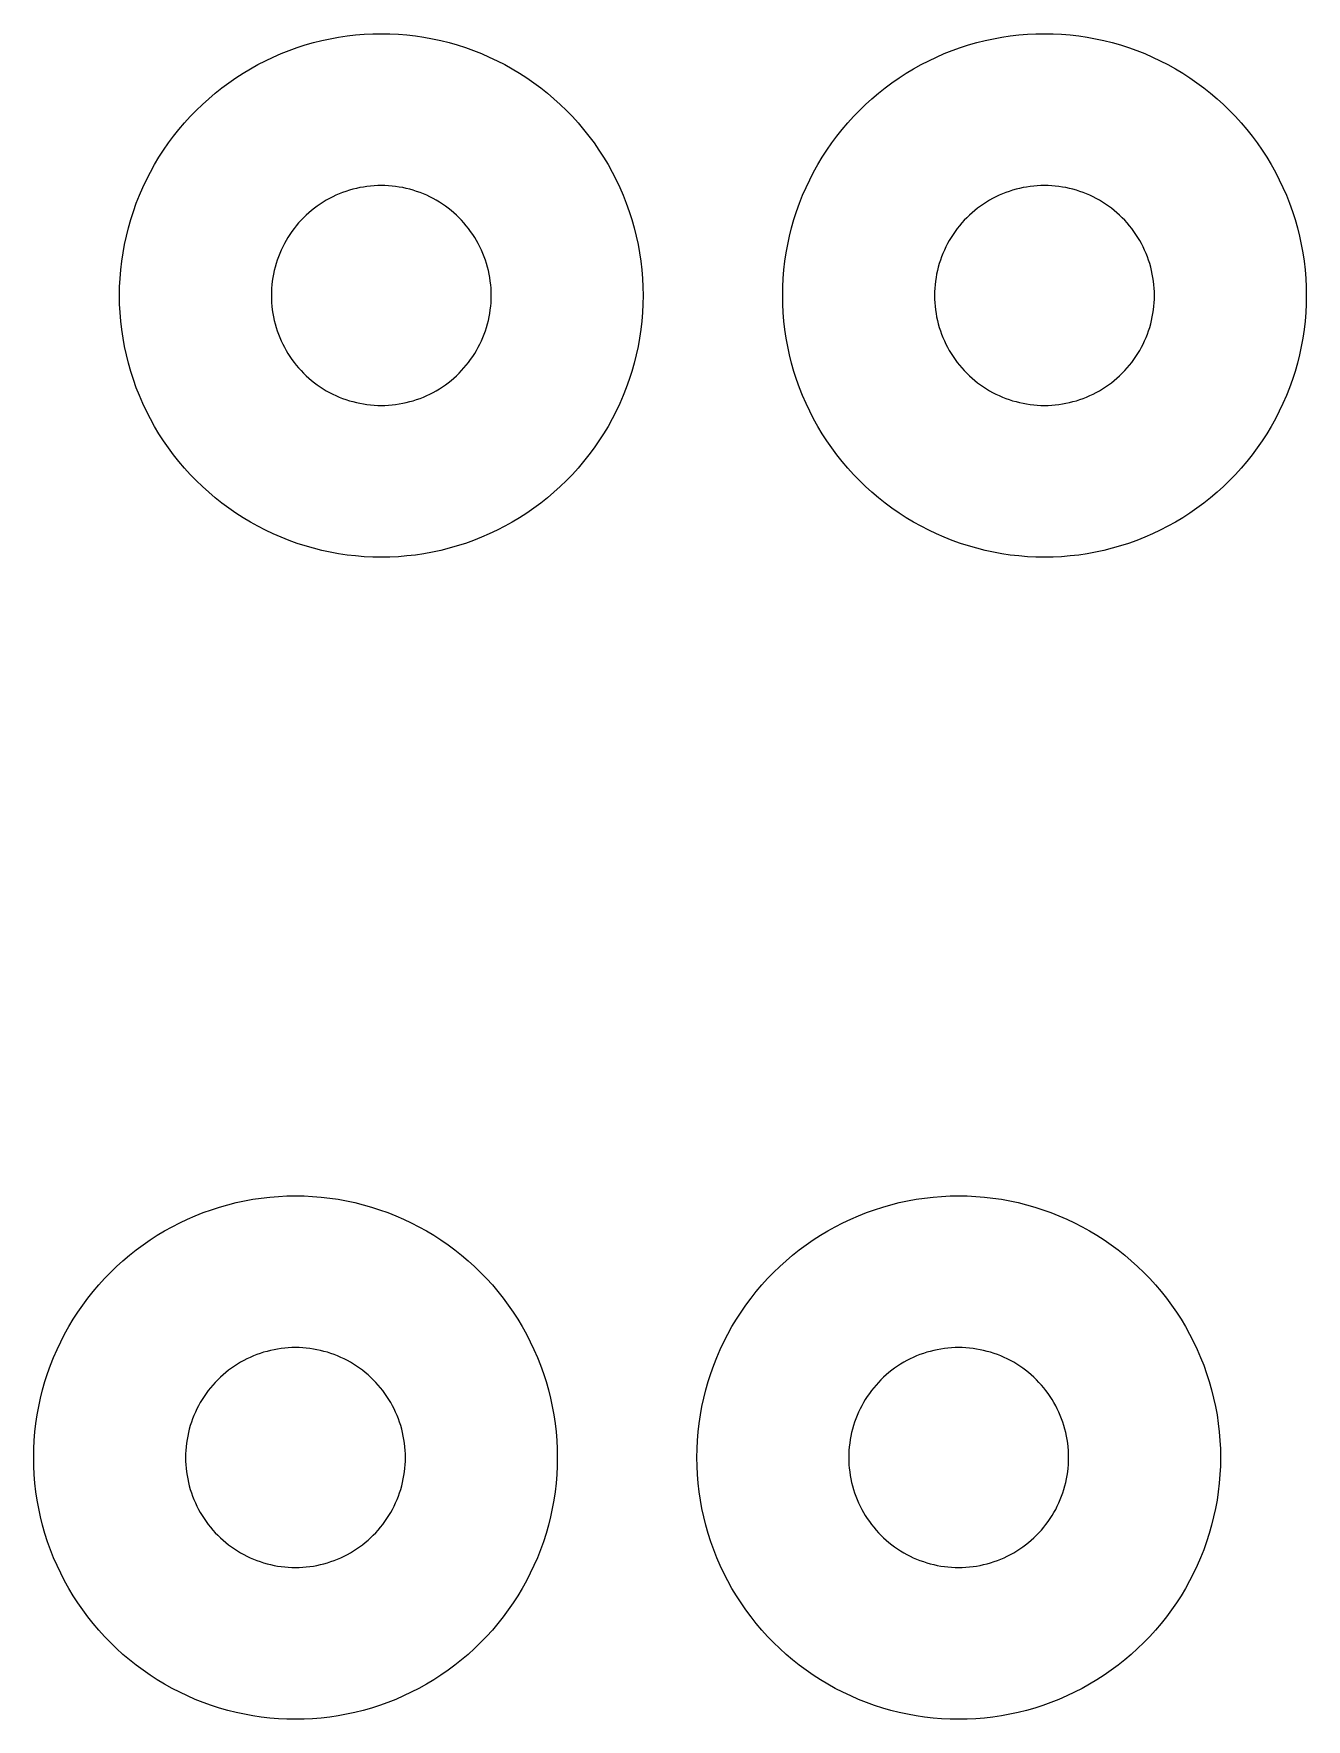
# Model space of a CAD drawing. Header units: millimetres. Extents: x 0 to 476, y 7 to 280.
# Drawn here: x 266 to 302.46, y 6.64 to 54.93 of the extents above; entities that cross this region are included whole.
import ezdxf

# ---------------------------------------------------------------- set-up
doc = ezdxf.new("R2010")
doc.units = ezdxf.units.MM
doc.layers.add('CUT', color=1, linetype='Continuous')

msp = doc.modelspace()

# ---------------------------------------------------------------- linework, layer by layer
at = {"layer": 'CUT'}
for points in [[(283.454, 47.188), (283.442, 46.943), (283.422, 46.698), (283.394, 46.454), (283.358, 46.212), (283.314, 45.97), (283.262, 45.73), (283.202, 45.492), (283.135, 45.256), (283.06, 45.023), (282.977, 44.791), (282.887, 44.563), (282.789, 44.338), (282.684, 44.116), (282.572, 43.898), (282.453, 43.683), (282.327, 43.473), (282.194, 43.267), (282.054, 43.065), (281.908, 42.868), (281.755, 42.675), (281.597, 42.488), (281.432, 42.306), (281.261, 42.13), (281.085, 41.959), (280.903, 41.795), (280.716, 41.636), (280.524, 41.483), (280.326, 41.337), (280.125, 41.197), (279.918, 41.064), (279.708, 40.938), (279.493, 40.819), (279.275, 40.707), (279.053, 40.602), (278.828, 40.504), (278.6, 40.414), (278.369, 40.331), (278.135, 40.256), (277.899, 40.189), (277.661, 40.129), (277.421, 40.077), (277.18, 40.034), (276.937, 39.997), (276.693, 39.969), (276.448, 39.949), (276.203, 39.937), (275.958, 39.933), (275.713, 39.937), (275.467, 39.949), (275.223, 39.969), (274.979, 39.997), (274.736, 40.034), (274.495, 40.077), (274.255, 40.129), (274.017, 40.189), (273.781, 40.256), (273.547, 40.331), (273.316, 40.414), (273.088, 40.504), (272.863, 40.602), (272.641, 40.707), (272.422, 40.819), (272.208, 40.938), (271.997, 41.064), (271.791, 41.197), (271.589, 41.337), (271.392, 41.483), (271.2, 41.636), (271.013, 41.795), (270.831, 41.959), (270.655, 42.13), (270.484, 42.306), (270.319, 42.488), (270.16, 42.675), (270.008, 42.868), (269.862, 43.065), (269.722, 43.267), (269.589, 43.473), (269.463, 43.683), (269.344, 43.898), (269.231, 44.116), (269.126, 44.338), (269.029, 44.563), (268.939, 44.791), (268.856, 45.023), (268.781, 45.256), (268.713, 45.492), (268.654, 45.73), (268.602, 45.97), (268.558, 46.212), (268.522, 46.454), (268.494, 46.698), (268.474, 46.943), (268.462, 47.188), (268.458, 47.433), (268.462, 47.679), (268.474, 47.924), (268.494, 48.168), (268.522, 48.412), (268.558, 48.655), (268.602, 48.897), (268.654, 49.136), (268.713, 49.374), (268.781, 49.61), (268.856, 49.844), (268.939, 50.075), (269.029, 50.303), (269.126, 50.529), (269.231, 50.75), (269.344, 50.969), (269.463, 51.183), (269.589, 51.394), (269.722, 51.6), (269.862, 51.802), (270.008, 51.999), (270.16, 52.191), (270.319, 52.378), (270.484, 52.56), (270.655, 52.737), (270.831, 52.907), (271.013, 53.072), (271.2, 53.231), (271.392, 53.383), (271.589, 53.53), (271.791, 53.669), (271.997, 53.802), (272.208, 53.929), (272.422, 54.048), (272.641, 54.16), (272.863, 54.265), (273.088, 54.362), (273.316, 54.453), (273.547, 54.535), (273.781, 54.61), (274.017, 54.678), (274.255, 54.737), (274.495, 54.789), (274.736, 54.833), (274.979, 54.869), (275.223, 54.897), (275.467, 54.917), (275.713, 54.929), (275.958, 54.933), (276.203, 54.929), (276.448, 54.917), (276.693, 54.897), (276.937, 54.869), (277.18, 54.833), (277.421, 54.789), (277.661, 54.737), (277.899, 54.678), (278.135, 54.61), (278.369, 54.535), (278.6, 54.453), (278.828, 54.362), (279.053, 54.265), (279.275, 54.16), (279.493, 54.048), (279.708, 53.929), (279.918, 53.802), (280.125, 53.669), (280.326, 53.53), (280.524, 53.383), (280.716, 53.231), (280.903, 53.072), (281.085, 52.907), (281.261, 52.737), (281.432, 52.56), (281.597, 52.378), (281.755, 52.191), (281.908, 51.999), (282.054, 51.802), (282.194, 51.6), (282.327, 51.394), (282.453, 51.183), (282.572, 50.969), (282.684, 50.75), (282.789, 50.529), (282.887, 50.303), (282.977, 50.075), (283.06, 49.844), (283.135, 49.61), (283.202, 49.374), (283.262, 49.136), (283.314, 48.897), (283.358, 48.655), (283.394, 48.412), (283.422, 48.168), (283.442, 47.924), (283.454, 47.679), (283.458, 47.433), (283.454, 47.188)], [(302.454, 47.188), (302.442, 46.943), (302.422, 46.698), (302.394, 46.454), (302.358, 46.212), (302.314, 45.97), (302.262, 45.73), (302.202, 45.492), (302.135, 45.256), (302.06, 45.023), (301.977, 44.791), (301.887, 44.563), (301.789, 44.338), (301.684, 44.116), (301.572, 43.898), (301.453, 43.683), (301.327, 43.473), (301.194, 43.267), (301.054, 43.065), (300.908, 42.868), (300.755, 42.675), (300.597, 42.488), (300.432, 42.306), (300.261, 42.13), (300.085, 41.959), (299.903, 41.795), (299.716, 41.636), (299.524, 41.483), (299.326, 41.337), (299.125, 41.197), (298.918, 41.064), (298.708, 40.938), (298.493, 40.819), (298.275, 40.707), (298.053, 40.602), (297.828, 40.504), (297.6, 40.414), (297.369, 40.331), (297.135, 40.256), (296.899, 40.189), (296.661, 40.129), (296.421, 40.077), (296.18, 40.034), (295.937, 39.997), (295.693, 39.969), (295.448, 39.949), (295.203, 39.937), (294.958, 39.933), (294.713, 39.937), (294.467, 39.949), (294.223, 39.969), (293.979, 39.997), (293.736, 40.034), (293.495, 40.077), (293.255, 40.129), (293.017, 40.189), (292.781, 40.256), (292.547, 40.331), (292.316, 40.414), (292.088, 40.504), (291.863, 40.602), (291.641, 40.707), (291.422, 40.819), (291.208, 40.938), (290.997, 41.064), (290.791, 41.197), (290.589, 41.337), (290.392, 41.483), (290.2, 41.636), (290.013, 41.795), (289.831, 41.959), (289.655, 42.13), (289.484, 42.306), (289.319, 42.488), (289.16, 42.675), (289.008, 42.868), (288.862, 43.065), (288.722, 43.267), (288.589, 43.473), (288.463, 43.683), (288.344, 43.898), (288.231, 44.116), (288.126, 44.338), (288.029, 44.563), (287.939, 44.791), (287.856, 45.023), (287.781, 45.256), (287.713, 45.492), (287.654, 45.73), (287.602, 45.97), (287.558, 46.212), (287.522, 46.454), (287.494, 46.698), (287.474, 46.943), (287.462, 47.188), (287.458, 47.433), (287.462, 47.679), (287.474, 47.924), (287.494, 48.168), (287.522, 48.412), (287.558, 48.655), (287.602, 48.897), (287.654, 49.136), (287.713, 49.374), (287.781, 49.61), (287.856, 49.844), (287.939, 50.075), (288.029, 50.303), (288.126, 50.529), (288.231, 50.75), (288.344, 50.969), (288.463, 51.183), (288.589, 51.394), (288.722, 51.6), (288.862, 51.802), (289.008, 51.999), (289.16, 52.191), (289.319, 52.378), (289.484, 52.56), (289.655, 52.737), (289.831, 52.907), (290.013, 53.072), (290.2, 53.231), (290.392, 53.383), (290.589, 53.53), (290.791, 53.669), (290.997, 53.802), (291.208, 53.929), (291.422, 54.048), (291.641, 54.16), (291.863, 54.265), (292.088, 54.362), (292.316, 54.453), (292.547, 54.535), (292.781, 54.61), (293.017, 54.678), (293.255, 54.737), (293.495, 54.789), (293.736, 54.833), (293.979, 54.869), (294.223, 54.897), (294.467, 54.917), (294.713, 54.929), (294.958, 54.933), (295.203, 54.929), (295.448, 54.917), (295.693, 54.897), (295.937, 54.869), (296.18, 54.833), (296.421, 54.789), (296.661, 54.737), (296.899, 54.678), (297.135, 54.61), (297.369, 54.535), (297.6, 54.453), (297.828, 54.362), (298.053, 54.265), (298.275, 54.16), (298.493, 54.048), (298.708, 53.929), (298.918, 53.802), (299.125, 53.669), (299.326, 53.53), (299.524, 53.383), (299.716, 53.231), (299.903, 53.072), (300.085, 52.907), (300.261, 52.737), (300.432, 52.56), (300.597, 52.378), (300.755, 52.191), (300.908, 51.999), (301.054, 51.802), (301.194, 51.6), (301.327, 51.394), (301.453, 51.183), (301.572, 50.969), (301.684, 50.75), (301.789, 50.529), (301.887, 50.303), (301.977, 50.075), (302.06, 49.844), (302.135, 49.61), (302.202, 49.374), (302.262, 49.136), (302.314, 48.897), (302.358, 48.655), (302.394, 48.412), (302.422, 48.168), (302.442, 47.924), (302.454, 47.679), (302.458, 47.433), (302.454, 47.188)], [(279.106, 47.536), (279.101, 47.639), (279.093, 47.742), (279.081, 47.844), (279.066, 47.946), (279.047, 48.048), (279.026, 48.149), (279.001, 48.249), (278.972, 48.348), (278.941, 48.446), (278.906, 48.543), (278.868, 48.639), (278.827, 48.733), (278.783, 48.827), (278.736, 48.918), (278.686, 49.008), (278.633, 49.097), (278.577, 49.183), (278.518, 49.268), (278.457, 49.351), (278.393, 49.432), (278.326, 49.51), (278.257, 49.587), (278.185, 49.661), (278.111, 49.732), (278.035, 49.802), (277.956, 49.868), (277.876, 49.932), (277.793, 49.994), (277.708, 50.052), (277.621, 50.108), (277.533, 50.161), (277.443, 50.211), (277.351, 50.258), (277.258, 50.303), (277.163, 50.344), (277.068, 50.381), (276.97, 50.416), (276.872, 50.448), (276.773, 50.476), (276.673, 50.501), (276.572, 50.523), (276.471, 50.541), (276.369, 50.556), (276.267, 50.568), (276.164, 50.577), (276.061, 50.582), (275.958, 50.583), (275.855, 50.582), (275.752, 50.577), (275.649, 50.568), (275.547, 50.556), (275.445, 50.541), (275.343, 50.523), (275.243, 50.501), (275.143, 50.476), (275.044, 50.448), (274.945, 50.416), (274.848, 50.381), (274.752, 50.344), (274.658, 50.303), (274.565, 50.258), (274.473, 50.211), (274.383, 50.161), (274.294, 50.108), (274.208, 50.052), (274.123, 49.994), (274.04, 49.932), (273.96, 49.868), (273.881, 49.802), (273.805, 49.732), (273.731, 49.661), (273.659, 49.587), (273.59, 49.51), (273.523, 49.432), (273.459, 49.351), (273.397, 49.268), (273.339, 49.183), (273.283, 49.097), (273.23, 49.008), (273.18, 48.918), (273.133, 48.827), (273.089, 48.733), (273.048, 48.639), (273.01, 48.543), (272.975, 48.446), (272.944, 48.348), (272.915, 48.249), (272.89, 48.149), (272.868, 48.048), (272.85, 47.946), (272.835, 47.844), (272.823, 47.742), (272.815, 47.639), (272.81, 47.536), (272.808, 47.433), (272.81, 47.33), (272.815, 47.227), (272.823, 47.125), (272.835, 47.022), (272.85, 46.92), (272.868, 46.819), (272.89, 46.718), (272.915, 46.618), (272.944, 46.519), (272.975, 46.421), (273.01, 46.324), (273.048, 46.228), (273.089, 46.133), (273.133, 46.04), (273.18, 45.948), (273.23, 45.858), (273.283, 45.77), (273.339, 45.683), (273.397, 45.599), (273.459, 45.516), (273.523, 45.435), (273.59, 45.356), (273.659, 45.28), (273.731, 45.206), (273.805, 45.134), (273.881, 45.065), (273.96, 44.998), (274.04, 44.934), (274.123, 44.873), (274.208, 44.814), (274.294, 44.758), (274.383, 44.705), (274.473, 44.655), (274.565, 44.608), (274.658, 44.564), (274.752, 44.523), (274.848, 44.485), (274.945, 44.451), (275.044, 44.419), (275.143, 44.391), (275.243, 44.366), (275.343, 44.344), (275.445, 44.325), (275.547, 44.31), (275.649, 44.299), (275.752, 44.29), (275.855, 44.285), (275.958, 44.283), (276.061, 44.285), (276.164, 44.29), (276.267, 44.299), (276.369, 44.31), (276.471, 44.325), (276.572, 44.344), (276.673, 44.366), (276.773, 44.391), (276.872, 44.419), (276.97, 44.451), (277.068, 44.485), (277.163, 44.523), (277.258, 44.564), (277.351, 44.608), (277.443, 44.655), (277.533, 44.705), (277.621, 44.758), (277.708, 44.814), (277.793, 44.873), (277.876, 44.934), (277.956, 44.998), (278.035, 45.065), (278.111, 45.134), (278.185, 45.206), (278.257, 45.28), (278.326, 45.356), (278.393, 45.435), (278.457, 45.516), (278.518, 45.599), (278.577, 45.683), (278.633, 45.77), (278.686, 45.858), (278.736, 45.948), (278.783, 46.04), (278.827, 46.133), (278.868, 46.228), (278.906, 46.324), (278.941, 46.421), (278.972, 46.519), (279.001, 46.618), (279.026, 46.718), (279.047, 46.819), (279.066, 46.92), (279.081, 47.022), (279.093, 47.125), (279.101, 47.227), (279.106, 47.33), (279.108, 47.433), (279.106, 47.536)], [(298.106, 47.536), (298.101, 47.639), (298.093, 47.742), (298.081, 47.844), (298.066, 47.946), (298.047, 48.048), (298.026, 48.149), (298.001, 48.249), (297.972, 48.348), (297.941, 48.446), (297.906, 48.543), (297.868, 48.639), (297.827, 48.733), (297.783, 48.827), (297.736, 48.918), (297.686, 49.008), (297.633, 49.097), (297.577, 49.183), (297.518, 49.268), (297.457, 49.351), (297.393, 49.432), (297.326, 49.51), (297.257, 49.587), (297.185, 49.661), (297.111, 49.732), (297.035, 49.802), (296.956, 49.868), (296.876, 49.932), (296.793, 49.994), (296.708, 50.052), (296.621, 50.108), (296.533, 50.161), (296.443, 50.211), (296.351, 50.258), (296.258, 50.303), (296.163, 50.344), (296.068, 50.381), (295.97, 50.416), (295.872, 50.448), (295.773, 50.476), (295.673, 50.501), (295.572, 50.523), (295.471, 50.541), (295.369, 50.556), (295.267, 50.568), (295.164, 50.577), (295.061, 50.582), (294.958, 50.583), (294.855, 50.582), (294.752, 50.577), (294.649, 50.568), (294.547, 50.556), (294.445, 50.541), (294.343, 50.523), (294.243, 50.501), (294.143, 50.476), (294.044, 50.448), (293.945, 50.416), (293.848, 50.381), (293.752, 50.344), (293.658, 50.303), (293.565, 50.258), (293.473, 50.211), (293.383, 50.161), (293.294, 50.108), (293.208, 50.052), (293.123, 49.994), (293.04, 49.932), (292.96, 49.868), (292.881, 49.802), (292.805, 49.732), (292.731, 49.661), (292.659, 49.587), (292.59, 49.51), (292.523, 49.432), (292.459, 49.351), (292.397, 49.268), (292.339, 49.183), (292.283, 49.097), (292.23, 49.008), (292.18, 48.918), (292.133, 48.827), (292.089, 48.733), (292.048, 48.639), (292.01, 48.543), (291.975, 48.446), (291.944, 48.348), (291.915, 48.249), (291.89, 48.149), (291.868, 48.048), (291.85, 47.946), (291.835, 47.844), (291.823, 47.742), (291.815, 47.639), (291.81, 47.536), (291.808, 47.433), (291.81, 47.33), (291.815, 47.227), (291.823, 47.125), (291.835, 47.022), (291.85, 46.92), (291.868, 46.819), (291.89, 46.718), (291.915, 46.618), (291.944, 46.519), (291.975, 46.421), (292.01, 46.324), (292.048, 46.228), (292.089, 46.133), (292.133, 46.04), (292.18, 45.948), (292.23, 45.858), (292.283, 45.77), (292.339, 45.683), (292.397, 45.599), (292.459, 45.516), (292.523, 45.435), (292.59, 45.356), (292.659, 45.28), (292.731, 45.206), (292.805, 45.134), (292.881, 45.065), (292.96, 44.998), (293.04, 44.934), (293.123, 44.873), (293.208, 44.814), (293.294, 44.758), (293.383, 44.705), (293.473, 44.655), (293.565, 44.608), (293.658, 44.564), (293.752, 44.523), (293.848, 44.485), (293.945, 44.451), (294.044, 44.419), (294.143, 44.391), (294.243, 44.366), (294.343, 44.344), (294.445, 44.325), (294.547, 44.31), (294.649, 44.299), (294.752, 44.29), (294.855, 44.285), (294.958, 44.283), (295.061, 44.285), (295.164, 44.29), (295.267, 44.299), (295.369, 44.31), (295.471, 44.325), (295.572, 44.344), (295.673, 44.366), (295.773, 44.391), (295.872, 44.419), (295.97, 44.451), (296.068, 44.485), (296.163, 44.523), (296.258, 44.564), (296.351, 44.608), (296.443, 44.655), (296.533, 44.705), (296.621, 44.758), (296.708, 44.814), (296.793, 44.873), (296.876, 44.934), (296.956, 44.998), (297.035, 45.065), (297.111, 45.134), (297.185, 45.206), (297.257, 45.28), (297.326, 45.356), (297.393, 45.435), (297.457, 45.516), (297.518, 45.599), (297.577, 45.683), (297.633, 45.77), (297.686, 45.858), (297.736, 45.948), (297.783, 46.04), (297.827, 46.133), (297.868, 46.228), (297.906, 46.324), (297.941, 46.421), (297.972, 46.519), (298.001, 46.618), (298.026, 46.718), (298.047, 46.819), (298.066, 46.92), (298.081, 47.022), (298.093, 47.125), (298.101, 47.227), (298.106, 47.33), (298.108, 47.433), (298.106, 47.536)], [(280.996, 13.892), (280.984, 13.647), (280.964, 13.402), (280.936, 13.158), (280.9, 12.916), (280.856, 12.674), (280.804, 12.434), (280.744, 12.196), (280.677, 11.96), (280.602, 11.726), (280.519, 11.495), (280.429, 11.267), (280.331, 11.042), (280.227, 10.82), (280.114, 10.602), (279.995, 10.387), (279.869, 10.177), (279.736, 9.97), (279.596, 9.769), (279.45, 9.572), (279.298, 9.379), (279.139, 9.192), (278.974, 9.01), (278.803, 8.834), (278.627, 8.663), (278.445, 8.498), (278.258, 8.34), (278.066, 8.187), (277.869, 8.041), (277.667, 7.901), (277.461, 7.768), (277.25, 7.642), (277.035, 7.523), (276.817, 7.411), (276.595, 7.306), (276.37, 7.208), (276.142, 7.118), (275.911, 7.035), (275.677, 6.96), (275.441, 6.893), (275.203, 6.833), (274.963, 6.781), (274.722, 6.737), (274.479, 6.701), (274.235, 6.673), (273.991, 6.653), (273.745, 6.641), (273.5, 6.637), (273.255, 6.641), (273.009, 6.653), (272.765, 6.673), (272.521, 6.701), (272.278, 6.737), (272.037, 6.781), (271.797, 6.833), (271.559, 6.893), (271.323, 6.96), (271.089, 7.035), (270.858, 7.118), (270.63, 7.208), (270.405, 7.306), (270.183, 7.411), (269.965, 7.523), (269.75, 7.642), (269.539, 7.768), (269.333, 7.901), (269.131, 8.041), (268.934, 8.187), (268.742, 8.34), (268.555, 8.498), (268.373, 8.663), (268.197, 8.834), (268.026, 9.01), (267.861, 9.192), (267.702, 9.379), (267.55, 9.572), (267.404, 9.769), (267.264, 9.97), (267.131, 10.177), (267.005, 10.387), (266.886, 10.602), (266.773, 10.82), (266.669, 11.042), (266.571, 11.267), (266.481, 11.495), (266.398, 11.726), (266.323, 11.96), (266.256, 12.196), (266.196, 12.434), (266.144, 12.674), (266.1, 12.916), (266.064, 13.158), (266.036, 13.402), (266.016, 13.647), (266.004, 13.892), (266, 14.137), (266.004, 14.383), (266.016, 14.628), (266.036, 14.872), (266.064, 15.116), (266.1, 15.359), (266.144, 15.6), (266.196, 15.84), (266.256, 16.078), (266.323, 16.314), (266.398, 16.548), (266.481, 16.779), (266.571, 17.007), (266.669, 17.233), (266.773, 17.454), (266.886, 17.673), (267.005, 17.887), (267.131, 18.098), (267.264, 18.304), (267.404, 18.506), (267.55, 18.703), (267.702, 18.895), (267.861, 19.082), (268.026, 19.264), (268.197, 19.441), (268.373, 19.611), (268.555, 19.776), (268.742, 19.935), (268.934, 20.087), (269.131, 20.234), (269.333, 20.373), (269.539, 20.506), (269.75, 20.632), (269.965, 20.752), (270.183, 20.864), (270.405, 20.969), (270.63, 21.066), (270.858, 21.157), (271.089, 21.239), (271.323, 21.314), (271.559, 21.382), (271.797, 21.441), (272.037, 21.493), (272.278, 21.537), (272.521, 21.573), (272.765, 21.601), (273.009, 21.621), (273.255, 21.633), (273.5, 21.637), (273.745, 21.633), (273.991, 21.621), (274.235, 21.601), (274.479, 21.573), (274.722, 21.537), (274.963, 21.493), (275.203, 21.441), (275.441, 21.382), (275.677, 21.314), (275.911, 21.239), (276.142, 21.157), (276.37, 21.066), (276.595, 20.969), (276.817, 20.864), (277.035, 20.752), (277.25, 20.632), (277.461, 20.506), (277.667, 20.373), (277.869, 20.234), (278.066, 20.087), (278.258, 19.935), (278.445, 19.776), (278.627, 19.611), (278.803, 19.441), (278.974, 19.264), (279.139, 19.082), (279.298, 18.895), (279.45, 18.703), (279.596, 18.506), (279.736, 18.304), (279.869, 18.098), (279.995, 17.887), (280.114, 17.673), (280.227, 17.454), (280.331, 17.233), (280.429, 17.007), (280.519, 16.779), (280.602, 16.548), (280.677, 16.314), (280.744, 16.078), (280.804, 15.84), (280.856, 15.6), (280.9, 15.359), (280.936, 15.116), (280.964, 14.872), (280.984, 14.628), (280.996, 14.383), (281, 14.137), (280.996, 13.892)], [(299.996, 13.892), (299.984, 13.647), (299.964, 13.402), (299.936, 13.158), (299.9, 12.916), (299.856, 12.674), (299.804, 12.434), (299.744, 12.196), (299.677, 11.96), (299.602, 11.726), (299.519, 11.495), (299.429, 11.267), (299.331, 11.042), (299.227, 10.82), (299.114, 10.602), (298.995, 10.387), (298.869, 10.177), (298.736, 9.97), (298.596, 9.769), (298.45, 9.572), (298.298, 9.379), (298.139, 9.192), (297.974, 9.01), (297.803, 8.834), (297.627, 8.663), (297.445, 8.498), (297.258, 8.34), (297.066, 8.187), (296.869, 8.041), (296.667, 7.901), (296.461, 7.768), (296.25, 7.642), (296.035, 7.523), (295.817, 7.411), (295.595, 7.306), (295.37, 7.208), (295.142, 7.118), (294.911, 7.035), (294.677, 6.96), (294.441, 6.893), (294.203, 6.833), (293.963, 6.781), (293.722, 6.737), (293.479, 6.701), (293.235, 6.673), (292.991, 6.653), (292.745, 6.641), (292.5, 6.637), (292.255, 6.641), (292.009, 6.653), (291.765, 6.673), (291.521, 6.701), (291.278, 6.737), (291.037, 6.781), (290.797, 6.833), (290.559, 6.893), (290.323, 6.96), (290.089, 7.035), (289.858, 7.118), (289.63, 7.208), (289.405, 7.306), (289.183, 7.411), (288.965, 7.523), (288.75, 7.642), (288.539, 7.768), (288.333, 7.901), (288.131, 8.041), (287.934, 8.187), (287.742, 8.34), (287.555, 8.498), (287.373, 8.663), (287.197, 8.834), (287.026, 9.01), (286.861, 9.192), (286.702, 9.379), (286.55, 9.572), (286.404, 9.769), (286.264, 9.97), (286.131, 10.177), (286.005, 10.387), (285.886, 10.602), (285.773, 10.82), (285.669, 11.042), (285.571, 11.267), (285.481, 11.495), (285.398, 11.726), (285.323, 11.96), (285.256, 12.196), (285.196, 12.434), (285.144, 12.674), (285.1, 12.916), (285.064, 13.158), (285.036, 13.402), (285.016, 13.647), (285.004, 13.892), (285, 14.137), (285.004, 14.383), (285.016, 14.628), (285.036, 14.872), (285.064, 15.116), (285.1, 15.359), (285.144, 15.6), (285.196, 15.84), (285.256, 16.078), (285.323, 16.314), (285.398, 16.548), (285.481, 16.779), (285.571, 17.007), (285.669, 17.233), (285.773, 17.454), (285.886, 17.673), (286.005, 17.887), (286.131, 18.098), (286.264, 18.304), (286.404, 18.506), (286.55, 18.703), (286.702, 18.895), (286.861, 19.082), (287.026, 19.264), (287.197, 19.441), (287.373, 19.611), (287.555, 19.776), (287.742, 19.935), (287.934, 20.087), (288.131, 20.234), (288.333, 20.373), (288.539, 20.506), (288.75, 20.632), (288.965, 20.752), (289.183, 20.864), (289.405, 20.969), (289.63, 21.066), (289.858, 21.157), (290.089, 21.239), (290.323, 21.314), (290.559, 21.382), (290.797, 21.441), (291.037, 21.493), (291.278, 21.537), (291.521, 21.573), (291.765, 21.601), (292.009, 21.621), (292.255, 21.633), (292.5, 21.637), (292.745, 21.633), (292.991, 21.621), (293.235, 21.601), (293.479, 21.573), (293.722, 21.537), (293.963, 21.493), (294.203, 21.441), (294.441, 21.382), (294.677, 21.314), (294.911, 21.239), (295.142, 21.157), (295.37, 21.066), (295.595, 20.969), (295.817, 20.864), (296.035, 20.752), (296.25, 20.632), (296.461, 20.506), (296.667, 20.373), (296.869, 20.234), (297.066, 20.087), (297.258, 19.935), (297.445, 19.776), (297.627, 19.611), (297.803, 19.441), (297.974, 19.264), (298.139, 19.082), (298.298, 18.895), (298.45, 18.703), (298.596, 18.506), (298.736, 18.304), (298.869, 18.098), (298.995, 17.887), (299.114, 17.673), (299.227, 17.454), (299.331, 17.233), (299.429, 17.007), (299.519, 16.779), (299.602, 16.548), (299.677, 16.314), (299.744, 16.078), (299.804, 15.84), (299.856, 15.6), (299.9, 15.359), (299.936, 15.116), (299.964, 14.872), (299.984, 14.628), (299.996, 14.383), (300, 14.137), (299.996, 13.892)], [(276.648, 14.24), (276.643, 14.343), (276.635, 14.446), (276.623, 14.548), (276.608, 14.65), (276.589, 14.752), (276.568, 14.853), (276.543, 14.953), (276.514, 15.052), (276.483, 15.15), (276.448, 15.247), (276.41, 15.343), (276.369, 15.437), (276.325, 15.53), (276.278, 15.622), (276.228, 15.712), (276.175, 15.801), (276.119, 15.887), (276.06, 15.972), (275.999, 16.055), (275.935, 16.136), (275.868, 16.214), (275.799, 16.291), (275.727, 16.365), (275.653, 16.436), (275.577, 16.506), (275.498, 16.572), (275.418, 16.636), (275.335, 16.698), (275.25, 16.756), (275.163, 16.812), (275.075, 16.865), (274.985, 16.915), (274.893, 16.962), (274.8, 17.006), (274.705, 17.047), (274.61, 17.085), (274.513, 17.12), (274.414, 17.152), (274.315, 17.18), (274.215, 17.205), (274.115, 17.227), (274.013, 17.245), (273.911, 17.26), (273.809, 17.272), (273.706, 17.28), (273.603, 17.286), (273.5, 17.287), (273.397, 17.286), (273.294, 17.28), (273.191, 17.272), (273.089, 17.26), (272.987, 17.245), (272.885, 17.227), (272.785, 17.205), (272.685, 17.18), (272.586, 17.152), (272.487, 17.12), (272.39, 17.085), (272.295, 17.047), (272.2, 17.006), (272.107, 16.962), (272.015, 16.915), (271.925, 16.865), (271.837, 16.812), (271.75, 16.756), (271.665, 16.698), (271.582, 16.636), (271.502, 16.572), (271.423, 16.506), (271.347, 16.436), (271.273, 16.365), (271.201, 16.291), (271.132, 16.214), (271.065, 16.136), (271.001, 16.055), (270.94, 15.972), (270.881, 15.887), (270.825, 15.801), (270.772, 15.712), (270.722, 15.622), (270.675, 15.53), (270.631, 15.437), (270.59, 15.343), (270.552, 15.247), (270.517, 15.15), (270.486, 15.052), (270.457, 14.953), (270.432, 14.853), (270.411, 14.752), (270.392, 14.65), (270.377, 14.548), (270.365, 14.446), (270.357, 14.343), (270.352, 14.24), (270.35, 14.137), (270.352, 14.034), (270.357, 13.931), (270.365, 13.828), (270.377, 13.726), (270.392, 13.624), (270.411, 13.523), (270.432, 13.422), (270.457, 13.322), (270.486, 13.223), (270.517, 13.125), (270.552, 13.028), (270.59, 12.932), (270.631, 12.837), (270.675, 12.744), (270.722, 12.652), (270.772, 12.562), (270.825, 12.474), (270.881, 12.387), (270.94, 12.302), (271.001, 12.22), (271.065, 12.139), (271.132, 12.06), (271.201, 11.984), (271.273, 11.91), (271.347, 11.838), (271.423, 11.769), (271.502, 11.702), (271.582, 11.638), (271.665, 11.577), (271.75, 11.518), (271.837, 11.462), (271.925, 11.409), (272.015, 11.359), (272.107, 11.312), (272.2, 11.268), (272.295, 11.227), (272.39, 11.189), (272.487, 11.154), (272.586, 11.123), (272.685, 11.095), (272.785, 11.07), (272.885, 11.048), (272.987, 11.029), (273.089, 11.014), (273.191, 11.002), (273.294, 10.994), (273.397, 10.989), (273.5, 10.987), (273.603, 10.989), (273.706, 10.994), (273.809, 11.002), (273.911, 11.014), (274.013, 11.029), (274.115, 11.048), (274.215, 11.07), (274.315, 11.095), (274.414, 11.123), (274.513, 11.154), (274.61, 11.189), (274.705, 11.227), (274.8, 11.268), (274.893, 11.312), (274.985, 11.359), (275.075, 11.409), (275.163, 11.462), (275.25, 11.518), (275.335, 11.577), (275.418, 11.638), (275.498, 11.702), (275.577, 11.769), (275.653, 11.838), (275.727, 11.91), (275.799, 11.984), (275.868, 12.06), (275.935, 12.139), (275.999, 12.22), (276.06, 12.302), (276.119, 12.387), (276.175, 12.474), (276.228, 12.562), (276.278, 12.652), (276.325, 12.744), (276.369, 12.837), (276.41, 12.932), (276.448, 13.028), (276.483, 13.125), (276.514, 13.223), (276.543, 13.322), (276.568, 13.422), (276.589, 13.523), (276.608, 13.624), (276.623, 13.726), (276.635, 13.828), (276.643, 13.931), (276.648, 14.034), (276.65, 14.137), (276.648, 14.24)], [(295.648, 14.24), (295.643, 14.343), (295.635, 14.446), (295.623, 14.548), (295.608, 14.65), (295.589, 14.752), (295.568, 14.853), (295.543, 14.953), (295.514, 15.052), (295.483, 15.15), (295.448, 15.247), (295.41, 15.343), (295.369, 15.437), (295.325, 15.53), (295.278, 15.622), (295.228, 15.712), (295.175, 15.801), (295.119, 15.887), (295.06, 15.972), (294.999, 16.055), (294.935, 16.136), (294.868, 16.214), (294.799, 16.291), (294.727, 16.365), (294.653, 16.436), (294.577, 16.506), (294.498, 16.572), (294.418, 16.636), (294.335, 16.698), (294.25, 16.756), (294.163, 16.812), (294.075, 16.865), (293.985, 16.915), (293.893, 16.962), (293.8, 17.006), (293.705, 17.047), (293.61, 17.085), (293.513, 17.12), (293.414, 17.152), (293.315, 17.18), (293.215, 17.205), (293.115, 17.227), (293.013, 17.245), (292.911, 17.26), (292.809, 17.272), (292.706, 17.28), (292.603, 17.286), (292.5, 17.287), (292.397, 17.286), (292.294, 17.28), (292.191, 17.272), (292.089, 17.26), (291.987, 17.245), (291.885, 17.227), (291.785, 17.205), (291.685, 17.18), (291.586, 17.152), (291.487, 17.12), (291.39, 17.085), (291.295, 17.047), (291.2, 17.006), (291.107, 16.962), (291.015, 16.915), (290.925, 16.865), (290.837, 16.812), (290.75, 16.756), (290.665, 16.698), (290.582, 16.636), (290.502, 16.572), (290.423, 16.506), (290.347, 16.436), (290.273, 16.365), (290.201, 16.291), (290.132, 16.214), (290.065, 16.136), (290.001, 16.055), (289.94, 15.972), (289.881, 15.887), (289.825, 15.801), (289.772, 15.712), (289.722, 15.622), (289.675, 15.53), (289.631, 15.437), (289.59, 15.343), (289.552, 15.247), (289.517, 15.15), (289.486, 15.052), (289.457, 14.953), (289.432, 14.853), (289.411, 14.752), (289.392, 14.65), (289.377, 14.548), (289.365, 14.446), (289.357, 14.343), (289.352, 14.24), (289.35, 14.137), (289.352, 14.034), (289.357, 13.931), (289.365, 13.828), (289.377, 13.726), (289.392, 13.624), (289.411, 13.523), (289.432, 13.422), (289.457, 13.322), (289.486, 13.223), (289.517, 13.125), (289.552, 13.028), (289.59, 12.932), (289.631, 12.837), (289.675, 12.744), (289.722, 12.652), (289.772, 12.562), (289.825, 12.474), (289.881, 12.387), (289.94, 12.302), (290.001, 12.22), (290.065, 12.139), (290.132, 12.06), (290.201, 11.984), (290.273, 11.91), (290.347, 11.838), (290.423, 11.769), (290.502, 11.702), (290.582, 11.638), (290.665, 11.577), (290.75, 11.518), (290.837, 11.462), (290.925, 11.409), (291.015, 11.359), (291.107, 11.312), (291.2, 11.268), (291.295, 11.227), (291.39, 11.189), (291.487, 11.154), (291.586, 11.123), (291.685, 11.095), (291.785, 11.07), (291.885, 11.048), (291.987, 11.029), (292.089, 11.014), (292.191, 11.002), (292.294, 10.994), (292.397, 10.989), (292.5, 10.987), (292.603, 10.989), (292.706, 10.994), (292.809, 11.002), (292.911, 11.014), (293.013, 11.029), (293.115, 11.048), (293.215, 11.07), (293.315, 11.095), (293.414, 11.123), (293.513, 11.154), (293.61, 11.189), (293.705, 11.227), (293.8, 11.268), (293.893, 11.312), (293.985, 11.359), (294.075, 11.409), (294.163, 11.462), (294.25, 11.518), (294.335, 11.577), (294.418, 11.638), (294.498, 11.702), (294.577, 11.769), (294.653, 11.838), (294.727, 11.91), (294.799, 11.984), (294.868, 12.06), (294.935, 12.139), (294.999, 12.22), (295.06, 12.302), (295.119, 12.387), (295.175, 12.474), (295.228, 12.562), (295.278, 12.652), (295.325, 12.744), (295.369, 12.837), (295.41, 12.932), (295.448, 13.028), (295.483, 13.125), (295.514, 13.223), (295.543, 13.322), (295.568, 13.422), (295.589, 13.523), (295.608, 13.624), (295.623, 13.726), (295.635, 13.828), (295.643, 13.931), (295.648, 14.034), (295.65, 14.137), (295.648, 14.24)]]:
    msp.add_lwpolyline(points, close=True, dxfattribs=at)

doc.saveas('drawing.dxf')
